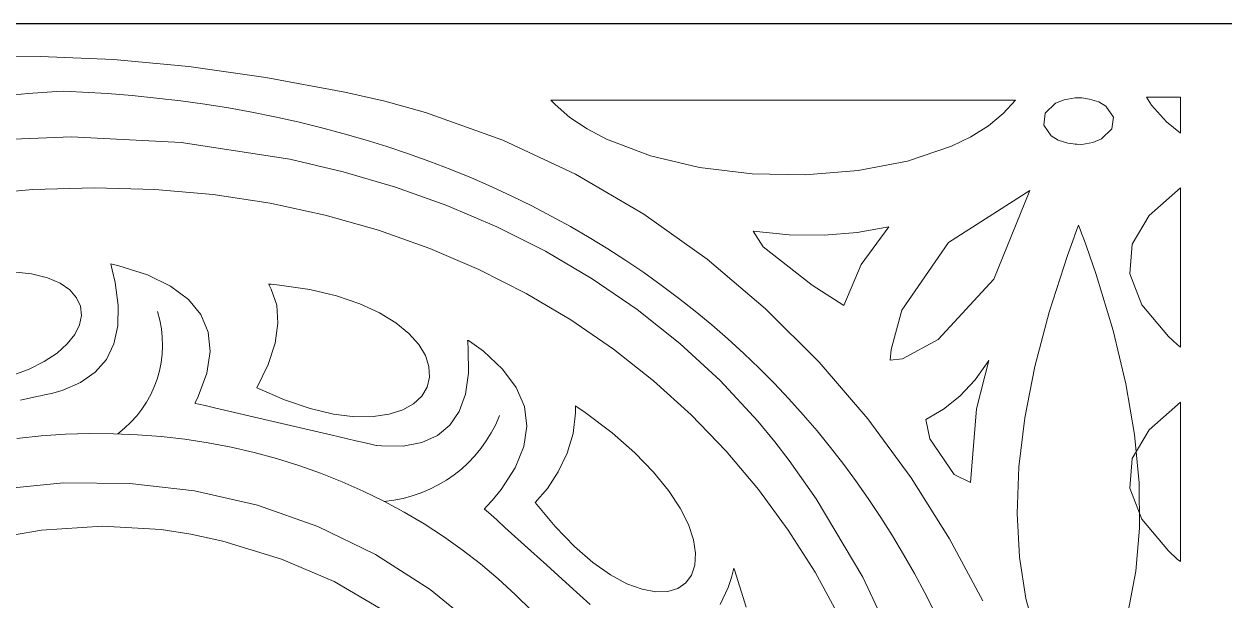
# Model space of a CAD drawing. Header units: inches. Extents: x 249 to 1192, y -18 to 440.
# Drawn here: x 622.4163 to 622.8836, y 266.4235 to 266.6479 of the extents above; entities that cross this region are included whole.
import ezdxf

# ---------------------------------------------------------------- set-up
doc = ezdxf.new("R2010")
doc.units = ezdxf.units.IN
doc.header["$MEASUREMENT"] = 0
doc.layers.add('KACA', color=141, linetype='Continuous', lineweight=30)
doc.layers.add('KOLOM', color=5, linetype='Continuous')

# ---------------------------------------------------------------- blocks, each defined once
blk = doc.blocks.new('GORGA')
blk.add_lwpolyline([(366.59218, 151.19092), (367.59218, 151.19092), (367.59218, 149.19092), (366.59218, 149.19092)], close=True)
blk.add_lwpolyline([(366.59218, 151.19092), (367.59218, 151.19092), (367.59218, 149.19092), (366.59218, 149.19092)], close=True)
at = {"lineweight": 9}
for points in [[(366.80346, 150.96368), (366.80785, 150.97794), (366.80819, 150.97889), (366.80833, 150.97845), (366.80858, 150.97738), (366.80913, 150.97532), (366.81038, 150.97145), (366.81349, 150.96477)], [(366.86415, 150.96479), (366.87216, 150.97203), (366.88102, 150.98003), (366.88975, 150.98792), (366.89737, 150.9948), (366.90045, 150.99758), (366.90288, 150.99978), (366.90454, 151.00128), (366.90531, 151.00197), (366.90534, 151.002), (366.90437, 151.00303), (366.90239, 151.00522), (366.89883, 151.00956), (366.89333, 151.01804), (366.88999, 151.02626), (366.88882, 151.03421), (366.88981, 151.0419), (366.89296, 151.04933), (366.89827, 151.05649), (366.90574, 151.0634), (366.91029, 151.06675), (366.91151, 151.06758), (366.91191, 151.06763), (366.91184, 151.06697), (366.91164, 151.06439), (366.91161, 151.0549), (366.91279, 151.04677), (366.91519, 151.04), (366.91881, 151.03459), (366.92365, 151.03054), (366.9297, 151.02784), (366.93698, 151.02651), (366.94548, 151.02653), (366.94733, 151.0267), (366.94758, 151.02675), (366.94907, 151.0271), (366.95175, 151.02772), (366.95544, 151.02858), (366.96519, 151.03085), (366.98932, 151.03646), (367.00098, 151.03917), (367.01054, 151.0414), (367.01411, 151.04223), (367.01664, 151.04281), (367.01796, 151.04312), (367.01803, 151.04332), (367.01687, 151.04575), (367.0135, 151.05494), (367.0122, 151.06333), (367.01296, 151.07091), (367.01579, 151.07768), (367.02068, 151.08364), (367.02764, 151.0888), (367.03665, 151.09314), (367.04774, 151.09668), (367.05083, 151.09744), (367.05038, 151.09513), (367.04922, 151.09026), (367.04796, 151.08127), (367.0481, 151.07327), (367.04964, 151.06626), (367.05258, 151.06025), (367.05693, 151.05523), (367.06268, 151.0512), (367.06983, 151.04816), (367.07393, 151.04702), (367.07611, 151.04654), (367.07665, 151.04643), (367.07766, 151.04621), (367.07966, 151.04579), (367.08607, 151.04441)], [(366.71122, 150.96625), (366.72417, 150.99041), (366.73913, 151.01412), (366.75609, 151.03713), (366.77501, 151.05916), (366.79587, 151.07996), (366.81865, 151.09928), (366.84332, 151.11685), (366.86984, 151.13241), (366.8982, 151.1457), (366.92837, 151.15647), (366.94412, 151.16082), (366.95979, 151.16434), (366.9905, 151.1701), (367.0205, 151.17432), (367.04979, 151.17704), (367.07831, 151.17826), (367.10605, 151.178)], [(366.80346, 150.96368), (366.80785, 150.97794), (366.80819, 150.97889), (366.80833, 150.97845), (366.80858, 150.97738), (366.80913, 150.97532), (366.81038, 150.97145), (366.81349, 150.96477)], [(366.86415, 150.96479), (366.87216, 150.97203), (366.88102, 150.98003), (366.88975, 150.98792), (366.89737, 150.9948), (366.90045, 150.99758), (366.90288, 150.99978), (366.90454, 151.00128), (366.90531, 151.00197), (366.90534, 151.002), (366.90437, 151.00303), (366.90239, 151.00522), (366.89883, 151.00956), (366.89333, 151.01804), (366.88999, 151.02626), (366.88882, 151.03421), (366.88981, 151.0419), (366.89296, 151.04933), (366.89827, 151.05649), (366.90574, 151.0634), (366.91029, 151.06675), (366.91151, 151.06758), (366.91191, 151.06763), (366.91184, 151.06697), (366.91164, 151.06439), (366.91161, 151.0549), (366.91279, 151.04677), (366.91519, 151.04), (366.91881, 151.03459), (366.92365, 151.03054), (366.9297, 151.02784), (366.93698, 151.02651), (366.94548, 151.02653), (366.94733, 151.0267), (366.94758, 151.02675), (366.94907, 151.0271), (366.95175, 151.02772), (366.95544, 151.02858), (366.96519, 151.03085), (366.98932, 151.03646), (367.00098, 151.03917), (367.01054, 151.0414), (367.01411, 151.04223), (367.01664, 151.04281), (367.01796, 151.04312), (367.01803, 151.04332), (367.01687, 151.04575), (367.0135, 151.05494), (367.0122, 151.06333), (367.01296, 151.07091), (367.01579, 151.07768), (367.02068, 151.08364), (367.02764, 151.0888), (367.03665, 151.09314), (367.04774, 151.09668), (367.05083, 151.09744), (367.05038, 151.09513), (367.04922, 151.09026), (367.04796, 151.08127), (367.0481, 151.07327), (367.04964, 151.06626), (367.05258, 151.06025), (367.05693, 151.05523), (367.06268, 151.0512), (367.06983, 151.04816), (367.07393, 151.04702), (367.07611, 151.04654), (367.07665, 151.04643), (367.07766, 151.04621), (367.07966, 151.04579), (367.08607, 151.04441)], [(366.71122, 150.96625), (366.72417, 150.99041), (366.73913, 151.01412), (366.75609, 151.03713), (366.77501, 151.05916), (366.79587, 151.07996), (366.81865, 151.09928), (366.84332, 151.11685), (366.86984, 151.13241), (366.8982, 151.1457), (366.92837, 151.15647), (366.94412, 151.16082), (366.95979, 151.16434), (366.9905, 151.1701), (367.0205, 151.17432), (367.04979, 151.17704), (367.07831, 151.17826), (367.10605, 151.178)], [(367.09404, 151.16285), (367.08306, 151.16381), (367.07194, 151.16458), (367.06921, 151.16469), (367.06676, 151.1646), (367.06188, 151.16437), (367.05219, 151.16378), (367.04258, 151.16302), (367.03307, 151.16208), (367.02365, 151.16096), (367.01432, 151.15967), (367.00509, 151.1582), (366.99596, 151.15656), (366.98693, 151.15475), (366.978, 151.15277), (366.96917, 151.15062), (366.96045, 151.1483), (366.95183, 151.14582), (366.94332, 151.14317), (366.93492, 151.14035), (366.92664, 151.13737), (366.91846, 151.13422), (366.9104, 151.13092), (366.90246, 151.12745), (366.89463, 151.12382), (366.88693, 151.12004), (366.87934, 151.11609), (366.87188, 151.11199), (366.86454, 151.10774), (366.85733, 151.10333), (366.85024, 151.09876), (366.84329, 151.09404), (366.83647, 151.08918), (366.82977, 151.08416), (366.82322, 151.07899), (366.81679, 151.07367), (366.81051, 151.06821), (366.80436, 151.0626), (366.79836, 151.05685), (366.7925, 151.05095), (366.78678, 151.04491), (366.78121, 151.03872), (366.77578, 151.0324), (366.77051, 151.02594), (366.76538, 151.01933), (366.76041, 151.01259), (366.75559, 151.00572), (366.75092, 150.9987), (366.74642, 150.99156), (366.74207, 150.98428), (366.73788, 150.97687), (366.73386, 150.96932), (366.72999, 150.96165)], [(367.08748, 151.02948), (367.078, 151.03045), (367.06855, 151.03107), (367.05914, 151.03136), (367.04977, 151.0313), (367.04046, 151.03091), (367.03122, 151.03018), (367.02205, 151.02912), (367.01296, 151.02773), (367.00397, 151.02601), (366.99509, 151.02396), (366.98631, 151.02159), (366.97766, 151.0189), (366.96915, 151.01589), (366.96077, 151.01256), (366.95255, 151.00892), (366.94448, 151.00496), (366.93659, 151.0007), (366.92888, 150.99613), (366.92136, 150.99125), (366.91404, 150.98606), (366.90692, 150.98058), (366.90003, 150.9748), (366.89336, 150.96872), (366.88693, 150.96234)], [(367.09404, 151.16285), (367.08306, 151.16381), (367.07194, 151.16458), (367.06921, 151.16469), (367.06676, 151.1646), (367.06188, 151.16437), (367.05219, 151.16378), (367.04258, 151.16302), (367.03307, 151.16208), (367.02365, 151.16096), (367.01432, 151.15967), (367.00509, 151.1582), (366.99596, 151.15656), (366.98693, 151.15475), (366.978, 151.15277), (366.96917, 151.15062), (366.96045, 151.1483), (366.95183, 151.14582), (366.94332, 151.14317), (366.93492, 151.14035), (366.92664, 151.13737), (366.91846, 151.13422), (366.9104, 151.13092), (366.90246, 151.12745), (366.89463, 151.12382), (366.88693, 151.12004), (366.87934, 151.11609), (366.87188, 151.11199), (366.86454, 151.10774), (366.85733, 151.10333), (366.85024, 151.09876), (366.84329, 151.09404), (366.83647, 151.08918), (366.82977, 151.08416), (366.82322, 151.07899), (366.81679, 151.07367), (366.81051, 151.06821), (366.80436, 151.0626), (366.79836, 151.05685), (366.7925, 151.05095), (366.78678, 151.04491), (366.78121, 151.03872), (366.77578, 151.0324), (366.77051, 151.02594), (366.76538, 151.01933), (366.76041, 151.01259), (366.75559, 151.00572), (366.75092, 150.9987), (366.74642, 150.99156), (366.74207, 150.98428), (366.73788, 150.97687), (366.73386, 150.96932), (366.72999, 150.96165)], [(367.08748, 151.02948), (367.078, 151.03045), (367.06855, 151.03107), (367.05914, 151.03136), (367.04977, 151.0313), (367.04046, 151.03091), (367.03122, 151.03018), (367.02205, 151.02912), (367.01296, 151.02773), (367.00397, 151.02601), (366.99509, 151.02396), (366.98631, 151.02159), (366.97766, 151.0189), (366.96915, 151.01589), (366.96077, 151.01256), (366.95255, 151.00892), (366.94448, 151.00496), (366.93659, 151.0007), (366.92888, 150.99613), (366.92136, 150.99125), (366.91404, 150.98606), (366.90692, 150.98058), (366.90003, 150.9748), (366.89336, 150.96872), (366.88693, 150.96234)], [(367.10864, 151.14527), (367.06613, 151.14699), (367.02342, 151.1447), (366.98116, 151.13821), (366.96039, 151.13334), (366.93997, 151.12734), (366.91999, 151.1202), (366.90051, 151.11189), (366.88162, 151.10239), (366.8634, 151.09167), (366.84593, 151.07972), (366.82929, 151.0665), (366.81355, 151.052), (366.79881, 151.03618), (366.79221, 151.02817), (366.78664, 151.0208), (366.77619, 151.00589), (366.75798, 150.97547), (366.74337, 150.94437)], [(367.09535, 151.00954), (367.06924, 151.0121), (367.04349, 151.01191), (367.01828, 151.00901), (366.99379, 151.00341), (366.97022, 150.99514), (366.94774, 150.98421), (366.92654, 150.97065), (366.9068, 150.95449)], [(366.94591, 150.96317), (366.96393, 150.97367), (366.98436, 150.98248), (367.00728, 150.98945), (367.01969, 150.99219), (367.03127, 150.99401), (367.05408, 150.99523), (367.07783, 150.99375), (367.10209, 150.9896)], [(366.76719, 150.96012), (366.77652, 150.9773), (366.78699, 150.99378), (366.79855, 151.00953), (366.81118, 151.02449), (366.82485, 151.03862), (366.83951, 151.05188), (366.85514, 151.06423), (366.8717, 151.07561), (366.88916, 151.08597), (366.90749, 151.09529), (366.92665, 151.1035), (366.94661, 151.11057), (366.96734, 151.11645), (366.9888, 151.12109), (367.01095, 151.12445), (367.03378, 151.12649), (367.05724, 151.12715), (367.08129, 151.12639), (367.10592, 151.12418)], [(367.10864, 151.14527), (367.06613, 151.14699), (367.02342, 151.1447), (366.98116, 151.13821), (366.96039, 151.13334), (366.93997, 151.12734), (366.91999, 151.1202), (366.90051, 151.11189), (366.88162, 151.10239), (366.8634, 151.09167), (366.84593, 151.07972), (366.82929, 151.0665), (366.81355, 151.052), (366.79881, 151.03618), (366.79221, 151.02817), (366.78664, 151.0208), (366.77619, 151.00589), (366.75798, 150.97547), (366.74337, 150.94437)], [(367.09535, 151.00954), (367.06924, 151.0121), (367.04349, 151.01191), (367.01828, 151.00901), (366.99379, 151.00341), (366.97022, 150.99514), (366.94774, 150.98421), (366.92654, 150.97065), (366.9068, 150.95449)], [(366.94591, 150.96317), (366.96393, 150.97367), (366.98436, 150.98248), (367.00728, 150.98945), (367.01969, 150.99219), (367.03127, 150.99401), (367.05408, 150.99523), (367.07783, 150.99375), (367.10209, 150.9896)], [(366.76719, 150.96012), (366.77652, 150.9773), (366.78699, 150.99378), (366.79855, 151.00953), (366.81118, 151.02449), (366.82485, 151.03862), (366.83951, 151.05188), (366.85514, 151.06423), (366.8717, 151.07561), (366.88916, 151.08597), (366.90749, 151.09529), (366.92665, 151.1035), (366.94661, 151.11057), (366.96734, 151.11645), (366.9888, 151.12109), (367.01095, 151.12445), (367.03378, 151.12649), (367.05724, 151.12715), (367.08129, 151.12639), (367.10592, 151.12418)], [(366.65465, 150.96201), (366.6516, 150.97773), (366.65016, 150.99446), (366.65033, 151.01221), (366.65211, 151.03096), (366.65549, 151.05073), (366.66049, 151.07151), (366.6671, 151.0933), (366.67101, 151.10458), (366.67205, 151.10743), (366.67232, 151.10815), (366.6724, 151.10839), (366.6724, 151.10839), (366.67241, 151.10839), (366.67242, 151.10844), (366.67265, 151.10904), (366.67347, 151.11123), (366.67382, 151.11216), (366.67396, 151.11254), (366.67396, 151.11254), (366.6741, 151.11216), (366.67445, 151.11123), (366.67527, 151.10904), (366.6755, 151.10844), (366.67551, 151.10839), (366.67551, 151.10839), (366.67551, 151.10839), (366.67569, 151.10791), (366.67622, 151.10648), (366.67825, 151.10079), (366.6854, 151.07866), (366.69094, 151.05754), (366.69486, 151.03744), (366.69718, 151.01835), (366.69788, 151.00026), (366.69698, 150.98319), (366.69446, 150.96714), (366.69034, 150.95209)], [(366.65465, 150.96201), (366.6516, 150.97773), (366.65016, 150.99446), (366.65033, 151.01221), (366.65211, 151.03096), (366.65549, 151.05073), (366.66049, 151.07151), (366.6671, 151.0933), (366.67101, 151.10458), (366.67205, 151.10743), (366.67232, 151.10815), (366.6724, 151.10839), (366.6724, 151.10839), (366.67241, 151.10839), (366.67242, 151.10844), (366.67265, 151.10904), (366.67347, 151.11123), (366.67382, 151.11216), (366.67396, 151.11254), (366.67396, 151.11254), (366.6741, 151.11216), (366.67445, 151.11123), (366.67527, 151.10904), (366.6755, 151.10844), (366.67551, 151.10839), (366.67551, 151.10839), (366.67551, 151.10839), (366.67569, 151.10791), (366.67622, 151.10648), (366.67825, 151.10079), (366.6854, 151.07866), (366.69094, 151.05754), (366.69486, 151.03744), (366.69718, 151.01835), (366.69788, 151.00026), (366.69698, 150.98319), (366.69446, 150.96714), (366.69034, 150.95209)], [(367.09015, 151.05371), (367.083, 151.05634), (367.07689, 151.05937), (367.07183, 151.06272), (367.06782, 151.06628), (367.0649, 151.06998), (367.06306, 151.07372), (367.06232, 151.07741), (367.06269, 151.08097), (367.0642, 151.0843), (367.06684, 151.08731), (367.07063, 151.08992), (367.07559, 151.09203), (367.08173, 151.09356), (367.08905, 151.09441)], [(367.09015, 151.05371), (367.083, 151.05634), (367.07689, 151.05937), (367.07183, 151.06272), (367.06782, 151.06628), (367.0649, 151.06998), (367.06306, 151.07372), (367.06232, 151.07741), (367.06269, 151.08097), (367.0642, 151.0843), (367.06684, 151.08731), (367.07063, 151.08992), (367.07559, 151.09203), (367.08173, 151.09356), (367.08905, 151.09441)]]:
    blk.add_lwpolyline(points, dxfattribs=at)
for points in [[(366.63427, 151.16245), (366.63427, 151.15637), (366.63427, 151.14838), (366.63969, 151.15279), (366.64558, 151.15926), (366.6475, 151.16245), (366.64441, 151.16245), (366.63998, 151.16245), (366.636, 151.16245)], [(366.63427, 151.16245), (366.63427, 151.15637), (366.63427, 151.14838), (366.63969, 151.15279), (366.64558, 151.15926), (366.6475, 151.16245), (366.64441, 151.16245), (366.63998, 151.16245), (366.636, 151.16245)], [(366.67528, 151.16212), (366.67951, 151.16135), (366.68287, 151.16001), (366.68695, 151.15612), (366.68753, 151.15154), (366.6846, 151.14732), (366.68183, 151.14568), (366.67818, 151.14454), (366.67603, 151.14419), (366.67526, 151.14412), (366.67526, 151.14412), (366.67521, 151.14411), (366.67461, 151.14408), (366.67266, 151.14401), (366.66843, 151.14478), (366.66507, 151.14613), (366.66099, 151.15004), (366.6604, 151.15465), (366.66332, 151.1589), (366.66609, 151.16055), (366.66974, 151.16169), (366.67189, 151.16204), (366.67266, 151.16212), (366.67266, 151.16212), (366.67269, 151.16212), (366.67307, 151.16212), (366.67528, 151.16212)], [(366.67528, 151.16212), (366.67951, 151.16135), (366.68287, 151.16001), (366.68695, 151.15612), (366.68753, 151.15154), (366.6846, 151.14732), (366.68183, 151.14568), (366.67818, 151.14454), (366.67603, 151.14419), (366.67526, 151.14412), (366.67526, 151.14412), (366.67521, 151.14411), (366.67461, 151.14408), (366.67266, 151.14401), (366.66843, 151.14478), (366.66507, 151.14613), (366.66099, 151.15004), (366.6604, 151.15465), (366.66332, 151.1589), (366.66609, 151.16055), (366.66974, 151.16169), (366.67189, 151.16204), (366.67266, 151.16212), (366.67266, 151.16212), (366.67269, 151.16212), (366.67307, 151.16212), (366.67528, 151.16212)], [(366.69846, 151.16127), (366.70327, 151.15599), (366.70909, 151.15124), (366.71585, 151.14702), (366.72342, 151.14333), (366.7406, 151.13752), (366.75983, 151.13381), (366.78029, 151.13218), (366.80113, 151.1326), (366.82156, 151.13506), (366.84073, 151.13954), (366.85783, 151.14603), (366.86535, 151.15003), (366.87204, 151.15452), (366.87781, 151.1595), (366.87909, 151.16082), (366.87949, 151.16127), (366.87937, 151.16127), (366.87747, 151.16127), (366.87348, 151.16127), (366.86762, 151.16127), (366.86013, 151.16127), (366.85121, 151.16127), (366.84111, 151.16127), (366.83003, 151.16127), (366.80587, 151.16127), (366.75574, 151.16127), (366.73337, 151.16127), (366.72363, 151.16127), (366.71517, 151.16127), (366.7082, 151.16127), (366.70294, 151.16127), (366.69962, 151.16127), (366.69846, 151.16127)], [(366.69846, 151.16127), (366.70327, 151.15599), (366.70909, 151.15124), (366.71585, 151.14702), (366.72342, 151.14333), (366.7406, 151.13752), (366.75983, 151.13381), (366.78029, 151.13218), (366.80113, 151.1326), (366.82156, 151.13506), (366.84073, 151.13954), (366.85783, 151.14603), (366.86535, 151.15003), (366.87204, 151.15452), (366.87781, 151.1595), (366.87909, 151.16082), (366.87949, 151.16127), (366.87937, 151.16127), (366.87747, 151.16127), (366.87348, 151.16127), (366.86762, 151.16127), (366.86013, 151.16127), (366.85121, 151.16127), (366.84111, 151.16127), (366.83003, 151.16127), (366.80587, 151.16127), (366.75574, 151.16127), (366.73337, 151.16127), (366.72363, 151.16127), (366.71517, 151.16127), (366.7082, 151.16127), (366.70294, 151.16127), (366.69962, 151.16127), (366.69846, 151.16127)], [(366.63427, 151.12706), (366.64649, 151.1163), (366.65306, 151.10513), (366.654, 151.09355), (366.6493, 151.08156), (366.63897, 151.06916), (366.6355, 151.066), (366.63427, 151.06498), (366.63427, 151.06564), (366.63427, 151.07465), (366.63427, 151.10741), (366.63427, 151.12133), (366.63427, 151.12706)], [(366.63427, 151.12706), (366.64649, 151.1163), (366.65306, 151.10513), (366.654, 151.09355), (366.6493, 151.08156), (366.63897, 151.06916), (366.6355, 151.066), (366.63427, 151.06498), (366.63427, 151.06564), (366.63427, 151.07465), (366.63427, 151.10741), (366.63427, 151.12133), (366.63427, 151.12706)], [(366.69297, 151.12609), (366.70689, 151.0915), (366.72864, 151.06804), (366.74246, 151.06049), (366.74739, 151.05998), (366.7469, 151.06406), (366.74283, 151.07947), (366.72462, 151.10579), (366.69297, 151.12609)], [(366.69297, 151.12609), (366.70689, 151.0915), (366.72864, 151.06804), (366.74246, 151.06049), (366.74739, 151.05998), (366.7469, 151.06406), (366.74283, 151.07947), (366.72462, 151.10579), (366.69297, 151.12609)], [(366.7478, 151.11193), (366.75861, 151.09719), (366.76538, 151.08127), (366.77777, 151.08911), (366.79681, 151.10416), (366.80073, 151.11015), (366.78661, 151.10881), (366.77309, 151.10865), (366.76015, 151.1097)], [(366.7478, 151.11193), (366.75861, 151.09719), (366.76538, 151.08127), (366.77777, 151.08911), (366.79681, 151.10416), (366.80073, 151.11015), (366.78661, 151.10881), (366.77309, 151.10865), (366.76015, 151.1097)], [(366.99402, 151.04914), (366.98317, 151.04445), (366.97318, 151.04109), (366.96408, 151.03896), (366.95589, 151.03794), (366.94866, 151.03795), (366.9424, 151.03886), (366.93715, 151.04057), (366.93294, 151.04298), (366.92978, 151.04598), (366.92772, 151.04946), (366.92678, 151.05332), (366.92698, 151.05744), (366.92836, 151.06173), (366.93095, 151.06608), (366.93477, 151.07038), (366.93985, 151.07453), (366.94622, 151.07841), (366.95391, 151.08192), (366.96295, 151.08496), (366.97337, 151.08742), (366.98519, 151.0892), (366.98837, 151.08952), (366.98917, 151.08959), (366.98943, 151.08959), (366.98937, 151.0895), (366.98916, 151.08913), (366.98838, 151.08766), (366.98626, 151.08133), (366.98577, 151.07432), (366.9869, 151.06661), (366.98965, 151.05822), (366.99402, 151.04914)], [(366.99402, 151.04914), (366.98317, 151.04445), (366.97318, 151.04109), (366.96408, 151.03896), (366.95589, 151.03794), (366.94866, 151.03795), (366.9424, 151.03886), (366.93715, 151.04057), (366.93294, 151.04298), (366.92978, 151.04598), (366.92772, 151.04946), (366.92678, 151.05332), (366.92698, 151.05744), (366.92836, 151.06173), (366.93095, 151.06608), (366.93477, 151.07038), (366.93985, 151.07453), (366.94622, 151.07841), (366.95391, 151.08192), (366.96295, 151.08496), (366.97337, 151.08742), (366.98519, 151.0892), (366.98837, 151.08952), (366.98917, 151.08959), (366.98943, 151.08959), (366.98937, 151.0895), (366.98916, 151.08913), (366.98838, 151.08766), (366.98626, 151.08133), (366.98577, 151.07432), (366.9869, 151.06661), (366.98965, 151.05822), (366.99402, 151.04914)], [(366.70886, 151.05986), (366.71366, 151.04103), (366.71605, 151.01223), (366.72245, 151.01539), (366.73185, 151.02928), (366.73344, 151.03689), (366.72656, 151.04082), (366.72018, 151.04596), (366.71428, 151.05231)], [(366.70886, 151.05986), (366.71366, 151.04103), (366.71605, 151.01223), (366.72245, 151.01539), (366.73185, 151.02928), (366.73344, 151.03689), (366.72656, 151.04082), (366.72018, 151.04596), (366.71428, 151.05231)], [(366.63427, 151.04354), (366.64649, 151.03278), (366.65306, 151.02161), (366.654, 151.01003), (366.6493, 150.99804), (366.63897, 150.98564), (366.6355, 150.98248), (366.63427, 150.98146), (366.63427, 150.98212), (366.63427, 150.99112), (366.63427, 151.02388), (366.63427, 151.03781), (366.63427, 151.04354)], [(366.63427, 151.04354), (366.64649, 151.03278), (366.65306, 151.02161), (366.654, 151.01003), (366.6493, 150.99804), (366.63897, 150.98564), (366.6355, 150.98248), (366.63427, 150.98146), (366.63427, 150.98212), (366.63427, 150.99112), (366.63427, 151.02388), (366.63427, 151.03781), (366.63427, 151.04354)], [(366.88561, 151.00449), (366.87785, 150.99516), (366.87033, 150.98742), (366.8631, 150.98117), (366.85625, 150.97635), (366.84984, 150.97288), (366.84394, 150.97069), (366.83863, 150.9697), (366.83398, 150.96983), (366.83006, 150.97101), (366.82694, 150.97316), (366.8247, 150.97622), (366.8234, 150.98009), (366.82311, 150.98471), (366.82392, 150.99), (366.82589, 150.99589), (366.82909, 151.0023), (366.8336, 151.00915), (366.83948, 151.01637), (366.84681, 151.02389), (366.85566, 151.03162), (366.8661, 151.0395), (366.86897, 151.04148), (366.8697, 151.04197), (366.86994, 151.0421), (366.86994, 151.04197), (366.86992, 151.04147), (366.8699, 151.03945), (366.87085, 151.03143), (366.87318, 151.0237), (366.87661, 151.01648), (366.88085, 151.01), (366.88561, 151.00449)], [(366.88561, 151.00449), (366.87785, 150.99516), (366.87033, 150.98742), (366.8631, 150.98117), (366.85625, 150.97635), (366.84984, 150.97288), (366.84394, 150.97069), (366.83863, 150.9697), (366.83398, 150.96983), (366.83006, 150.97101), (366.82694, 150.97316), (366.8247, 150.97622), (366.8234, 150.98009), (366.82311, 150.98471), (366.82392, 150.99), (366.82589, 150.99589), (366.82909, 151.0023), (366.8336, 151.00915), (366.83948, 151.01637), (366.84681, 151.02389), (366.85566, 151.03162), (366.8661, 151.0395), (366.86897, 151.04148), (366.8697, 151.04197), (366.86994, 151.0421), (366.86994, 151.04197), (366.86992, 151.04147), (366.8699, 151.03945), (366.87085, 151.03143), (366.87318, 151.0237), (366.87661, 151.01648), (366.88085, 151.01), (366.88561, 151.00449)]]:
    blk.add_lwpolyline(points, close=True, dxfattribs=at)
for points in [[(367.0327, 151.07885, 0.318857), (367.04815, 151.03126)], [(367.0327, 151.07885, 0.318857), (367.04815, 151.03126)], [(366.89943, 151.03837, 0.283238), (366.94442, 151.00493)], [(366.89943, 151.03837, 0.283238), (366.94442, 151.00493)]]:
    blk.add_lwpolyline(points, format="xyb", dxfattribs=at)
blk = doc.blocks.new('tampak depan')
at = {"layer": 'KACA', "xscale": -1}
blk.add_blockref('GORGA', (1075.19087, 190.286), dxfattribs=at)

msp = doc.modelspace()

# ---------------------------------------------------------------- block references
at = {"layer": 'KOLOM'}
msp.add_blockref('tampak depan', (-85.68993, -74.82902), dxfattribs=at)

doc.saveas('drawing.dxf')
